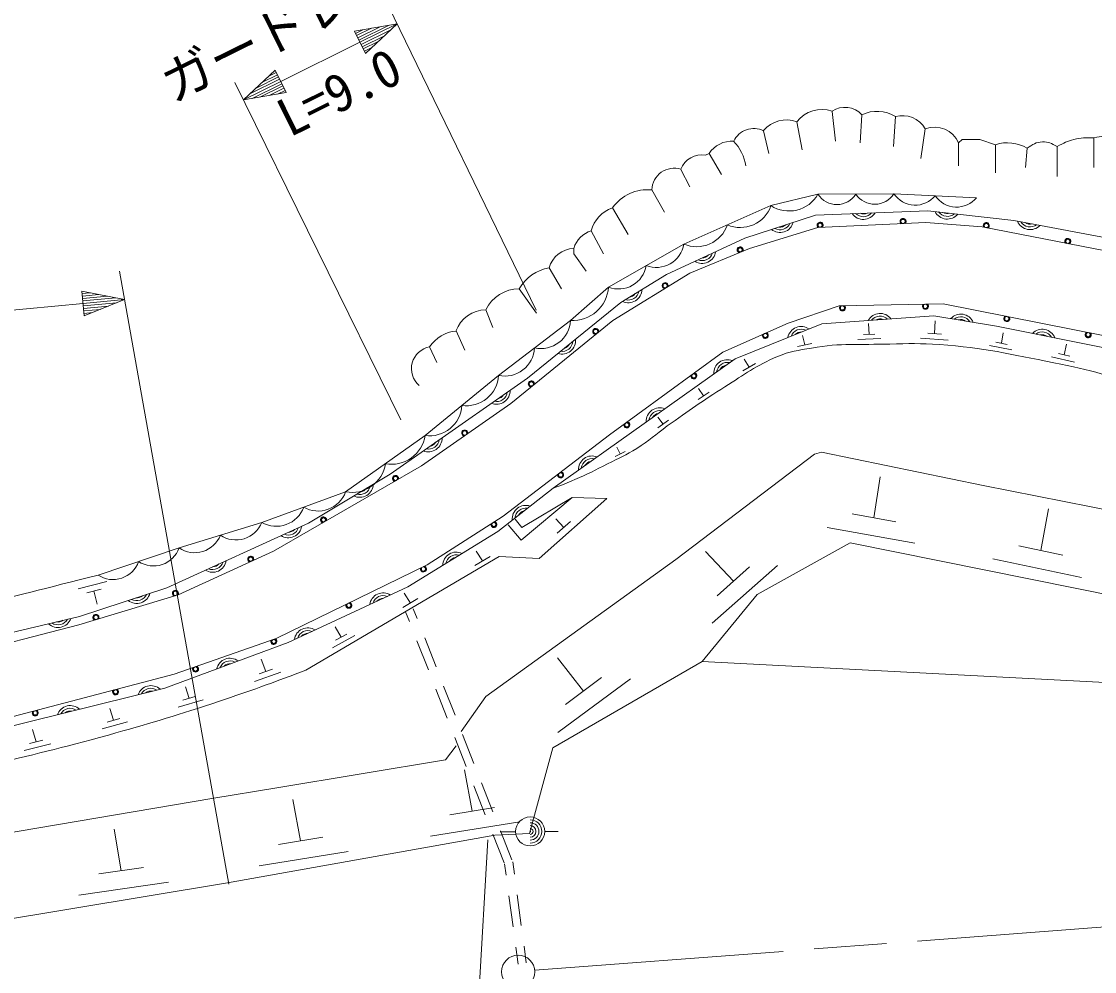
# Model space of a CAD drawing. Units: millimetres, scale not verified. Extents: x 40000 to 680000, y 20000 to 380000.
# Drawn here: x 255908 to 307608, y 272260 to 318035 of the extents above; entities that cross this region are included whole.
import ezdxf
from ezdxf.enums import TextEntityAlignment as Align

# ---------------------------------------------------------------- set-up
doc = ezdxf.new("R2010")
doc.units = ezdxf.units.MM
doc.header["$LTSCALE"] = 1000
doc.linetypes.add('CHAIN', pattern=[18.5, 12, -1.5, 3.5, -1.5])
for name, color, linetype, lineweight in [('M-BGD', 7, 'Continuous', 13), ('M-BMK', 2, 'CHAIN', 13), ('M-BMK-SRVR', 3, 'Continuous', 13), ('M-STR-HTXT', 7, 'Continuous', 13)]:
    doc.layers.add(name, color=color, linetype=linetype, lineweight=lineweight)
doc.styles.add('ＭＳ ゴシック', font='')
doc.styles.get('ＭＳ ゴシック').set_extended_font_data('MS Gothic')

msp = doc.modelspace()

# ---------------------------------------------------------------- linework, layer by layer
at = {"layer": 'M-BGD'}
for p, q in [((294963, 313704), (295132, 312265)), ((296402, 313535), (296317, 312180)), ((298011, 313450), (297926, 312011)), ((293523, 311842), (293269, 313196)), ((299450, 312858), (299234, 311431)), ((291661, 312773), (291915, 311672)), ((301228, 312350), (301059, 312180)), ((302075, 312350), (301228, 312350)), ((302837, 312096), (302075, 312350)), ((307578, 312434), (307578, 310995)), ((301059, 312180), (301059, 311080)), ((302837, 312096), (302837, 310741)), ((304276, 310995), (304361, 311926)), ((305800, 312011), (305800, 310572)), ((288867, 311588), (289036, 311672)), ((289629, 310656), (289036, 311672)), ((287681, 310910), (288105, 310064)), ((286284, 309919), (286887, 308850)), ((284379, 309048), (285141, 307778)), ((283363, 307947), (283956, 306846)), ((282517, 307100), (282517, 306846)), ((282517, 306846), (283109, 306000)), ((281924, 305153), (281331, 306169)), ((279892, 305153), (280719, 303985)), ((278283, 304137), (278622, 303290)), ((296750, 302959), (296721, 303480)), ((299903, 302993), (299932, 303616)), ((276844, 303121), (277267, 302190)), ((297030, 302968), (296471, 302951)), ((300236, 302969), (299570, 303018)), ((303129, 302529), (303212, 303034)), ((293994, 302519), (293299, 302374)), ((293646, 302447), (293537, 302907)), ((297316, 302753), (296199, 302719)), ((300549, 302679), (299218, 302776)), ((303398, 302477), (302860, 302580)), ((306144, 301968), (306254, 302489)), ((275913, 301597), (275574, 302359)), ((303627, 302210), (302549, 302416)), ((306421, 301901), (305866, 302034)), ((291268, 301550), (290667, 301199)), ((290968, 301374), (290723, 301769)), ((306645, 301613), (305536, 301879)), ((289040, 300170), (288504, 299816)), ((288772, 299993), (288527, 300344)), ((286823, 298636), (286568, 298971)), ((287080, 298820), (286567, 298451)), ((284997, 297319), (284515, 297079)), ((284756, 297199), (284588, 297516)), ((296982, 294122), (297284, 296102)), ((302244, 295670), (309525, 294231)), ((279987, 293048), (282444, 295099)), ((282444, 295099), (280023, 293659)), ((284106, 295051), (280843, 292164)), ((282444, 295099), (284106, 295051)), ((298038, 293933), (295926, 294312)), ((305020, 292548), (305384, 294547)), ((279361, 293787), (279987, 293048)), ((280023, 293659), (279696, 294059)), ((282035, 293657), (281652, 294076)), ((282357, 293937), (281713, 293378)), ((298943, 292898), (294718, 293656)), ((295840, 292911), (291357, 290423)), ((306085, 292326), (303955, 292771)), ((278927, 292261), (269604, 286772)), ((278482, 292257), (277750, 291823)), ((278116, 292040), (277814, 292520)), ((280843, 292164), (278927, 292261)), ((290207, 291063), (288872, 292494)), ((306972, 291251), (302712, 292141)), ((292333, 291824), (289192, 289045)), ((290992, 291758), (289422, 290368)), ((258646, 290699), (260017, 291052)), ((259060, 290513), (259745, 290690)), ((259402, 290601), (259562, 289960)), ((275012, 290227), (274279, 289793)), ((274645, 290010), (274343, 290491)), ((291357, 290423), (288697, 287204)), ((274415, 289590), (274598, 289124)), ((274787, 289736), (274970, 289270)), ((271311, 288372), (271021, 288863)), ((271578, 288520), (271043, 288224)), ((271964, 288454), (270895, 287862)), ((274963, 288193), (275512, 286797)), ((275336, 288340), (275884, 286943)), ((267683, 286717), (267456, 287306)), ((288697, 287204), (281513, 283034)), ((282985, 285772), (281734, 287370)), ((288697, 287204), (321209, 285510)), ((268411, 286689), (267136, 286236)), ((268002, 286831), (267364, 286604)), ((283859, 286420), (282112, 285124)), ((263986, 285416), (263808, 285971)), ((276249, 286013), (276798, 284616)), ((285250, 286369), (281757, 283777)), ((264285, 285504), (263686, 285329)), ((275877, 285866), (276425, 284470)), ((260338, 284367), (260165, 284938)), ((264655, 285352), (263457, 285001)), ((260647, 284452), (260030, 284282)), ((256612, 283323), (256446, 283918)), ((261023, 284290), (259790, 283950)), ((256933, 283404), (256291, 283242)), ((276791, 283539), (277339, 282143)), ((277163, 283686), (277711, 282289)), ((257319, 283228), (256035, 282904)), ((281513, 283034), (280391, 278914)), ((277625, 279982), (277248, 281977)), ((278077, 281359), (278625, 279962)), ((265075, 280600), (268208, 281108)), ((277705, 281212), (278253, 279816)), ((269360, 278555), (268982, 280549)), ((278699, 280157), (276552, 279808)), ((279912, 279473), (275618, 278775)), ((260709, 277114), (260369, 279116)), ((265837, 276536), (278707, 278822)), ((270433, 278729), (268286, 278380)), ((278618, 278885), (279167, 277489)), ((280391, 278914), (278707, 278822)), ((278970, 278987), (279715, 278987)), ((278991, 279032), (279539, 277635)), ((281762, 279008), (281117, 279008)), ((271646, 278045), (267353, 277347)), ((261785, 277268), (259632, 276960)), ((279185, 277443), (279258, 276898)), ((279575, 277544), (279655, 276951)), ((262985, 276561), (258679, 275945)), ((279392, 275907), (279591, 274420)), ((279788, 275960), (279988, 274473)), ((279725, 273429), (279833, 272620)), ((280121, 273482), (280230, 272673))]:
    msp.add_line(p, q, dxfattribs=at)
for points in [[(287822, 307312), (292018, 309161), (294283, 309706), (297940, 309734), (301924, 309543)], [(159898, 297854), (174496, 291417), (179469, 289596), (184927, 288113), (188525, 287124), (197518, 285541), (205567, 284642), (220761, 283851), (228887, 283756), (235456, 284548), (246764, 286537), (258704, 289369), (262906, 290750), (269738, 293867), (273669, 296229), (280286, 300855), (284790, 304501), (286989, 305850), (290756, 307589), (294158, 308706), (299569, 308917), (303716, 308447), (314153, 306479)], [(314153, 305806), (302192, 308134), (299475, 308344), (294275, 308109), (290980, 307100), (288102, 305911), (284394, 303631), (279481, 299628), (275182, 296618), (268058, 292518), (263455, 290408), (258670, 288965), (252820, 287454), (244031, 285635), (235209, 284011), (228577, 283157), (211839, 283854), (204305, 284296), (195961, 285325), (187592, 286920), (180365, 288786), (172609, 291640), (159641, 297500)], [(271527, 295371), (275356, 298085), (278899, 300981), (282365, 303628), (284193, 305238), (287822, 307312)], [(157606, 293809), (163231, 290685), (167653, 288482), (169392, 287762), (175556, 285635), (185324, 282750), (191761, 281350), (195757, 280729), (205702, 279800), (220949, 279340), (229655, 279407), (237354, 280495), (248961, 282829), (263266, 286587), (268180, 288313), (275449, 291857), (279111, 294206), (284236, 298116), (289694, 302107), (292843, 303506), (295305, 304335), (300316, 304431), (312810, 301957)], [(310805, 301769), (302886, 303352), (299871, 303857), (294472, 303466), (290295, 301787), (281529, 295552), (278853, 293459), (274527, 290791), (268750, 288114), (262812, 285913), (248080, 282263), (236486, 279837), (229583, 278968), (225177, 278794), (221350, 278819), (203849, 279375), (193092, 280611), (184306, 282547), (176365, 284897), (168641, 287522), (158923, 292464), (156319, 293793)], [(277098, 283817), (278283, 285510), (287427, 292114), (294116, 297194), (294455, 297279), (302244, 295670)], [(259601, 291360), (263504, 292670), (267488, 293898), (271527, 295371)], [(295840, 292911), (315367, 288982), (321548, 285510)], [(268208, 281108), (276336, 282462), (276844, 283140)], [(243485, 276790), (243655, 276959), (265075, 280600)], [(243824, 273149), (246957, 273403), (265837, 276536)]]:
    msp.add_lwpolyline(points, dxfattribs=at)
for centre, radius in [((294386, 308220), 100), ((294386, 308220), 100), ((294386, 308220), 100), ((294386, 308220), 100), ((298382, 308400), 100), ((298382, 308400), 100), ((298382, 308400), 100), ((298382, 308400), 100), ((302394, 308202), 100), ((302394, 308202), 100), ((302394, 308202), 100), ((302394, 308202), 100), ((290535, 307030), 100), ((290535, 307030), 100), ((290535, 307030), 100), ((290535, 307030), 100), ((306320, 307438), 100), ((306320, 307438), 100), ((306320, 307438), 100), ((306320, 307438), 100), ((286919, 305307), 100), ((286919, 305307), 100), ((286919, 305307), 100), ((286919, 305307), 100), ((295462, 304233), 100), ((295462, 304233), 100), ((295462, 304233), 100), ((295462, 304233), 100), ((299461, 304310), 100), ((299461, 304310), 100), ((299461, 304310), 100), ((299461, 304310), 100), ((303379, 303718), 100), ((303379, 303718), 100), ((303379, 303718), 100), ((303379, 303718), 100), ((283575, 303099), 100), ((283575, 303099), 100), ((283575, 303099), 100), ((283575, 303099), 100), ((291746, 302904), 100), ((291746, 302904), 100), ((291746, 302904), 100), ((291746, 302904), 100), ((307302, 302941), 100), ((307302, 302941), 100), ((307302, 302941), 100), ((307302, 302941), 100), ((288302, 300959), 100), ((288302, 300959), 100), ((288302, 300959), 100), ((288302, 300959), 100), ((280473, 300572), 100), ((280473, 300572), 100), ((280473, 300572), 100), ((280473, 300572), 100), ((285073, 298598), 100), ((285073, 298598), 100), ((285073, 298598), 100), ((285073, 298598), 100), ((277263, 298203), 100), ((277263, 298203), 100), ((277263, 298203), 100), ((277263, 298203), 100), ((281883, 296188), 100), ((281883, 296188), 100), ((281883, 296188), 100), ((281883, 296188), 100), ((273928, 296018), 100), ((273928, 296018), 100), ((273928, 296018), 100), ((273928, 296018), 100), ((270461, 294023), 100), ((270461, 294023), 100), ((270461, 294023), 100), ((270461, 294023), 100), ((278668, 293797), 100), ((278668, 293797), 100), ((278668, 293797), 100), ((278668, 293797), 100), ((266954, 292128), 100), ((266954, 292128), 100), ((266954, 292128), 100), ((266954, 292128), 100), ((275276, 291656), 100), ((275276, 291656), 100), ((275276, 291656), 100), ((275276, 291656), 100), ((263326, 290479), 100), ((263326, 290479), 100), ((263326, 290479), 100), ((263326, 290479), 100), ((271681, 289903), 100), ((271681, 289903), 100), ((271681, 289903), 100), ((271681, 289903), 100), ((259496, 289324), 100), ((259496, 289324), 100), ((259496, 289324), 100), ((259496, 289324), 100), ((268067, 288162), 100), ((268067, 288162), 100), ((268067, 288162), 100), ((268067, 288162), 100), ((264294, 286836), 100), ((264294, 286836), 100), ((264294, 286836), 100), ((264294, 286836), 100), ((260442, 285736), 100), ((260442, 285736), 100), ((260442, 285736), 100), ((260442, 285736), 100), ((256573, 284720), 100), ((256573, 284720), 100), ((256573, 284720), 100), ((256573, 284720), 100), ((280418, 279010), 700)]:
    msp.add_circle(centre, radius, dxfattribs=at)
for centre, radius, start, end in [((295586, 312800), 1099, 42.0216, 124.5588), ((294453, 312326), 1470, 69.7226, 143.6759), ((297131, 312066), 1640, 57.573, 116.4014), ((298350, 312230), 1267, 29.7183, 105.5215), ((291195, 311799), 1079, 64.44, 154.44), ((292759, 311867), 1424, 69.0081, 140.479), ((299901, 311681), 1260, 23.347, 110.9857), ((290137, 310953), 1315, 86.3086, 146.8215), ((288528, 310678), 2321, 9.9777, 43.1524), ((303414, 310351), 1838, 59.0039, 108.3157), ((288679, 310541), 1063, 79.8085, 159.6813), ((287350, 309897), 1066, 71.9133, 178.7738), ((286082, 307844), 2086, 84.4477, 144.7365), ((292891, 310510), 1607, 237.0876, 330.0083), ((295193, 310299), 1086, 213.0765, 327.7786), ((297021, 310312), 1086, 213.0765, 327.7786), ((298971, 310429), 1244, 213.9954, 320.5147), ((290540, 309672), 1564, 246.6457, 340.9157), ((300963, 310334), 1244, 213.9954, 320.5147), ((284897, 307551), 1584, 109.0733, 165.508), ((296468, 309151), 654, 215.0117, 329.4535), ((296468, 309151), 523, 224.8229, 319.6423), ((296468, 309151), 392, 246.6994, 297.7659), ((300513, 309166), 654, 206.3083, 320.7501), ((300513, 309166), 523, 216.1195, 310.9389), ((300513, 309166), 392, 237.996, 289.0624), ((288442, 308747), 1564, 246.6457, 340.9157), ((292456, 308520), 654, 230.9556, 345.3974), ((292456, 308520), 523, 240.7668, 335.5862), ((292456, 308520), 392, 262.6433, 313.7097), ((294386, 308220), 145, 316.1841, 228.9785), ((294386, 308220), 116, 297.7348, 247.4279), ((298382, 308400), 145, 316.1841, 228.9785), ((298382, 308400), 116, 297.7348, 247.4279), ((302394, 308202), 145, 302.5876, 215.382), ((302394, 308202), 116, 284.1383, 233.8313), ((304505, 308658), 654, 202.1015, 316.5433), ((304505, 308658), 523, 211.9127, 306.7321), ((304505, 308658), 392, 233.7892, 284.8557), ((283715, 306749), 1248, 106.3457, 163.6543), ((282564, 305820), 1281, 92.1058, 164.2087), ((286497, 307524), 1342, 248.6072, 350.8826), ((290535, 307030), 145, 336.053, 248.8473), ((290535, 307030), 116, 317.6036, 267.2967), ((306320, 307438), 145, 302.5876, 215.382), ((306320, 307438), 116, 284.1383, 233.8313), ((288706, 307033), 654, 237.5542, 351.9961), ((288706, 307033), 523, 247.3655, 342.1848), ((288706, 307033), 392, 269.2419, 320.3084), ((281695, 304126), 2076, 100.1028, 150.3324), ((284683, 306487), 1342, 248.6072, 350.8826), ((279885, 303383), 1770, 89.7637, 154.7876), ((282463, 305359), 1734, 266.733, 356.0011), ((285146, 305135), 654, 244.3139, 358.7557), ((285146, 305135), 523, 254.1251, 348.9445), ((286919, 305307), 145, 345.187, 257.9813), ((286919, 305307), 116, 326.7376, 276.4307), ((285146, 305135), 392, 276.0016, 327.068), ((278275, 302621), 1516, 89.6799, 160.7553), ((295462, 304233), 145, 134.697, 47.4914), ((295462, 304233), 116, 116.2477, 65.9407), ((299461, 304310), 145, 134.697, 47.4914), ((299461, 304310), 116, 116.2477, 65.9407), ((280929, 303712), 1439, 258.0974, 356.6463), ((297274, 303314), 654, 36.9193, 151.3612), ((297274, 303314), 523, 46.7306, 141.5499), ((297274, 303314), 392, 68.607, 119.6735), ((301165, 303281), 654, 23.2646, 137.7064), ((301165, 303281), 523, 33.0758, 127.8952), ((301165, 303281), 392, 54.9523, 106.0187), ((303379, 303718), 145, 122.4038, 35.1982), ((303379, 303718), 116, 103.9545, 53.6475), ((277000, 301422), 1706, 95.2412, 146.6863), ((283575, 303099), 145, 352.7741, 265.5685), ((283575, 303099), 116, 334.3248, 284.0178), ((291746, 302904), 145, 157.5599, 70.3543), ((291746, 302904), 116, 139.1106, 88.8036), ((293476, 302684), 654, 54.675, 169.1168), ((293476, 302684), 523, 64.4862, 159.3056), ((293476, 302684), 392, 86.3627, 137.4291), ((305086, 302551), 654, 21.4778, 135.9197), ((305086, 302551), 523, 31.2891, 126.1084), ((307302, 302941), 145, 122.4038, 35.1982), ((307302, 302941), 116, 103.9545, 53.6475), ((281951, 302659), 654, 251.7687, 6.2105), ((281951, 302659), 523, 261.5799, 356.3993), ((281951, 302659), 392, 283.4564, 334.5229), ((305086, 302551), 392, 53.1655, 104.232), ((275772, 301304), 1073, 100.6576, 228.8321), ((279196, 302388), 1439, 258.0974, 356.6463), ((289918, 301085), 654, 68.2021, 182.6439), ((289918, 301085), 523, 78.0134, 172.8327), ((289918, 301085), 392, 99.8898, 150.9563), ((277343, 301076), 1559, 262.0395, 356.4778), ((288302, 300959), 145, 169.7769, 82.5713), ((288302, 300959), 116, 151.3276, 101.0206), ((280473, 300572), 145, 352.7741, 265.5685), ((280473, 300572), 116, 334.3248, 284.0178), ((278796, 300245), 654, 247.7362, 2.1781), ((278796, 300245), 523, 257.5475, 352.3668), ((278796, 300245), 392, 279.4239, 330.4904), ((275572, 299629), 1559, 262.0395, 356.4778), ((286659, 298766), 654, 68.2021, 182.6439), ((286659, 298766), 523, 78.0134, 172.8327), ((286659, 298766), 392, 99.8898, 150.9563), ((277263, 298203), 145, 348.6007, 261.3951), ((277263, 298203), 116, 330.1514, 279.8444), ((285073, 298598), 145, 169.7769, 82.5713), ((285073, 298598), 116, 151.3276, 101.0206), ((273747, 298326), 1627, 259.1631, 351.4819), ((275518, 297954), 654, 247.7362, 2.1781), ((275518, 297954), 523, 257.5475, 352.3668), ((275518, 297954), 392, 279.4239, 330.4904), ((283399, 296448), 654, 68.2021, 182.6439), ((283399, 296448), 523, 78.0134, 172.8327), ((283399, 296448), 392, 99.8898, 150.9563), ((271832, 296969), 1627, 259.1631, 351.4819), ((281883, 296188), 145, 170.9494, 83.7437), ((281883, 296188), 116, 152.5, 102.1931), ((272204, 295762), 654, 243.782, 358.2238), ((273928, 296018), 145, 343.5228, 256.3171), ((273928, 296018), 116, 325.0734, 274.7665), ((270207, 295853), 1405, 240.1488, 339.9417), ((272204, 295762), 523, 253.5932, 348.4126), ((272204, 295762), 392, 275.4697, 326.5361), ((280206, 294068), 654, 70.8193, 185.2611), ((268187, 295117), 1405, 240.1488, 339.9417), ((270461, 294023), 145, 343.5228, 256.3171), ((280206, 294068), 523, 80.6305, 175.4499), ((280206, 294068), 392, 102.507, 153.5734), ((266245, 294390), 1336, 235.8743, 338.3863), ((268762, 293811), 654, 237.3017, 351.7436), ((270461, 294023), 116, 325.0734, 274.7665), ((278668, 293797), 145, 166.2708, 79.0652), ((278668, 293797), 116, 147.8215, 97.5145), ((264253, 293776), 1336, 235.8743, 338.3863), ((268762, 293811), 523, 247.113, 341.9323), ((268762, 293811), 392, 268.9894, 320.0559), ((262271, 293109), 1309, 236.7267, 340.3834), ((266954, 292128), 145, 338.2334, 251.0277), ((266954, 292128), 116, 319.784, 269.4771), ((276861, 291814), 654, 64.4456, 178.8875), ((276861, 291814), 523, 74.2569, 169.0762), ((276861, 291814), 392, 96.1333, 147.1998), ((260320, 292454), 1309, 236.7267, 340.3834), ((265123, 292151), 654, 237.3017, 351.7436), ((265123, 292151), 523, 247.113, 341.9323), ((265123, 292151), 392, 268.9894, 320.0559), ((275276, 291656), 145, 159.596, 72.3903), ((275276, 291656), 116, 141.1466, 90.8397), ((263326, 290479), 145, 330.3812, 243.1755), ((263326, 290479), 116, 311.9318, 261.6249), ((261464, 290649), 654, 230.9787, 345.4205), ((261464, 290649), 523, 240.7899, 335.6093), ((261464, 290649), 392, 262.6664, 313.7328), ((271681, 289903), 145, 159.596, 72.3903), ((273336, 289848), 654, 57.6428, 172.0846), ((273336, 289848), 523, 67.454, 162.2734), ((273336, 289848), 392, 89.3304, 140.3969), ((271681, 289903), 116, 141.1466, 90.8397), ((257671, 289488), 654, 226.1199, 340.5617), ((257671, 289488), 523, 235.9311, 330.7505), ((257671, 289488), 392, 257.8076, 308.874), ((259496, 289324), 145, 330.3812, 243.1755), ((259496, 289324), 116, 311.9318, 261.6249), ((269707, 288166), 654, 57.6428, 172.0846), ((269707, 288166), 523, 67.454, 162.2734), ((269707, 288166), 392, 89.3304, 140.3969), ((268067, 288162), 145, 152.959, 65.7534), ((268067, 288162), 116, 134.5097, 84.2027), ((264294, 286836), 145, 152.959, 65.7534), ((264294, 286836), 116, 134.5097, 84.2027), ((265957, 286701), 654, 53.1145, 167.5564), ((265957, 286701), 523, 62.9258, 157.7451), ((265957, 286701), 392, 84.8022, 135.8687), ((262143, 285382), 654, 46.6941, 161.1359), ((262143, 285382), 523, 56.5053, 151.3247), ((260442, 285736), 145, 148.3198, 61.1141), ((260442, 285736), 116, 129.8705, 79.5635), ((262143, 285382), 392, 78.3818, 129.4482), ((258261, 284420), 654, 46.6941, 161.1359), ((258261, 284420), 523, 56.5053, 151.3247), ((256573, 284720), 145, 148.3198, 61.1141), ((256573, 284720), 116, 129.8705, 79.5635), ((258261, 284420), 392, 78.3818, 129.4482), ((280418, 279010), 560, 270, 90), ((280418, 279010), 420, 270, 90), ((280418, 279010), 280, 270, 90), ((280418, 279010), 140, 270, 90), ((280418, 279010), 20, 270, 90)]:
    msp.add_arc(centre, radius, start, end, dxfattribs=at)
for points, knots in [([(305800, 312011), (306147, 312194), (306281, 312259), (306613, 312345), (306979, 312440), (307145, 312435), (307578, 312434)], [0, 0, 0, 0, 1, 1, 1, 2, 2, 2, 2]), ([(307578, 312434), (307980, 312500), (308093, 312519), (308425, 312552), (308755, 312585), (308868, 312589), (309271, 312604)], [0, 0, 0, 0, 1, 1, 1, 2, 2, 2, 2]), ([(304361, 311926), (304624, 312108), (304784, 312225), (305094, 312232), (305383, 312239), (305540, 312157), (305800, 312011)], [0, 0, 0, 0, 1, 1, 1, 2, 2, 2, 2]), ([(327699, 292837), (324642, 294511), (323820, 295014), (321237, 296211), (320167, 296706), (319561, 296969), (318480, 297439), (317504, 297864), (316968, 298132), (315970, 298503), (313737, 299333), (312471, 299766), (310180, 300420), (308424, 300922), (307446, 301243), (305653, 301591), (303512, 302007), (302315, 302310), (300140, 302465), (299205, 302531), (298676, 302522), (297739, 302492), (296267, 302445), (295423, 302557), (293973, 302301), (293324, 302186), (292942, 302150), (292336, 301892), (291285, 301443), (290767, 301043), (289799, 300437), (288687, 299739), (288092, 299305), (287022, 298545), (286442, 298133), (286165, 297834), (285559, 297462), (285029, 297136), (284705, 297000), (284150, 296719), (283538, 296408), (283198, 296225), (282566, 295959), (282165, 295790), (282027, 295734), (281529, 295552)], [0, 0, 0, 0, 1, 1, 1, 2, 2, 2, 3, 3, 3, 4, 4, 4, 5, 5, 5, 6, 6, 6, 7, 7, 7, 8, 8, 8, 9, 9, 9, 10, 10, 10, 11, 11, 11, 12, 12, 12, 13, 13, 13, 14, 14, 14, 15, 15, 15, 15]), ([(161543, 298721), (165556, 296551), (166642, 295912), (170026, 294350), (171928, 293472), (172982, 292947), (174938, 292194), (175925, 291814), (176490, 291627), (177503, 291321), (180566, 290394), (182305, 289948), (185413, 289181), (189754, 288109), (192215, 287583), (196641, 286949), (203165, 286014), (206870, 285831), (213453, 285537), (218929, 285292), (222011, 285168), (227486, 285428), (231643, 285625), (233969, 285917), (238077, 286575), (242356, 287260), (244717, 287851), (248946, 288792), (253125, 289722), (254478, 290064), (259601, 291360)], [0, 0, 0, 0, 1, 1, 1, 2, 2, 2, 3, 3, 3, 4, 4, 4, 5, 5, 5, 6, 6, 6, 7, 7, 7, 8, 8, 8, 9, 9, 9, 10, 10, 10, 10]), ([(269604, 286772), (267442, 285967), (266859, 285754), (265078, 285165), (263147, 284526), (262054, 284201), (260094, 283655), (257794, 283014), (256488, 282719), (254170, 282147), (251993, 281609), (250773, 281310), (248586, 280814), (246459, 280331), (245263, 280085), (243126, 279650), (240225, 279060), (238596, 278745), (235685, 278207), (232737, 277662), (231092, 277308), (228124, 276890), (226547, 276668), (225662, 276546), (224075, 276419), (223190, 276347), (222691, 276353), (221803, 276324), (219653, 276254), (218448, 276226), (216297, 276217), (214393, 276210), (213322, 276193), (211423, 276338), (208918, 276529), (207526, 276759), (205039, 277113), (201393, 277631), (199371, 278054), (195738, 278660), (193758, 278990), (192641, 279127), (190671, 279509), (189029, 279827), (188110, 280016), (186479, 280387), (185296, 280656), (184914, 280746), (183457, 281108)], [0, 0, 0, 0, 1, 1, 1, 2, 2, 2, 3, 3, 3, 4, 4, 4, 5, 5, 5, 6, 6, 6, 7, 7, 7, 8, 8, 8, 9, 9, 9, 10, 10, 10, 11, 11, 11, 12, 12, 12, 13, 13, 13, 14, 14, 14, 15, 15, 15, 16, 16, 16, 16])]:
    msp.add_open_spline(points, degree=3, knots=knots, dxfattribs=at)
at = {"layer": 'M-BMK'}
msp.add_line((280635, 272323), (319833, 275301), dxfattribs=at)
at = {"layer": 'M-BMK-SRVR'}
msp.add_circle((279838, 272249), 800, dxfattribs=at)
at = {"layer": 'M-STR-HTXT'}
for p, q in [((280710, 304130), (273592, 318773)), ((274008, 317917), (271949, 317569)), ((271949, 317569), (272481, 316493)), ((272361, 317639), (272002, 317461)), ((272055, 317354), (272772, 317708)), ((273184, 317778), (272109, 317246)), ((272162, 317139), (273596, 317848)), ((274008, 317917), (272215, 317031)), ((272268, 316923), (273702, 317633)), ((274008, 317917), (272481, 316493)), ((268398, 315144), (272215, 317031)), ((273397, 317348), (272321, 316816)), ((272374, 316708), (273092, 317063)), ((272786, 316778), (272428, 316601)), ((266605, 314257), (268132, 315682)), ((268238, 315466), (267521, 315112)), ((267826, 315397), (268185, 315574)), ((268664, 314606), (268132, 315682)), ((274190, 298837), (266195, 315091)), ((266605, 314257), (268398, 315144)), ((268344, 315251), (266910, 314542)), ((268451, 315036), (267017, 314327)), ((267216, 314827), (268291, 315359)), ((267428, 314397), (268504, 314929)), ((266605, 314257), (268664, 314606)), ((268557, 314821), (267840, 314466)), ((268252, 314536), (268610, 314713)), ((265897, 276468), (260628, 306002)), ((260872, 304634), (258825, 305046)), ((258825, 305046), (258937, 303851)), ((259234, 304964), (258836, 304926)), ((258847, 304807), (259644, 304881)), ((260053, 304799), (258859, 304687)), ((258870, 304568), (260463, 304717)), ((260872, 304634), (258881, 304449)), ((260872, 304634), (258937, 303851)), ((258881, 304449), (239573, 302647)), ((258892, 304329), (260485, 304478)), ((260098, 304321), (258903, 304210)), ((258914, 304090), (259711, 304164)), ((259324, 304008), (258925, 303971)), ((276676, 249708), (278384, 278599))]:
    msp.add_line(p, q, dxfattribs=at)

# ---------------------------------------------------------------- texts
at = {"layer": 'M-STR-HTXT', "style": 'ＭＳ ゴシック'}
for s, p in [('ガードレール', (263439, 313608)), ('L=9.0', (269068, 311939))]:
    msp.add_text(s, height=1832, rotation=26.309, dxfattribs=at).set_placement(p, align=Align.BOTTOM_LEFT)

doc.saveas('drawing.dxf')
